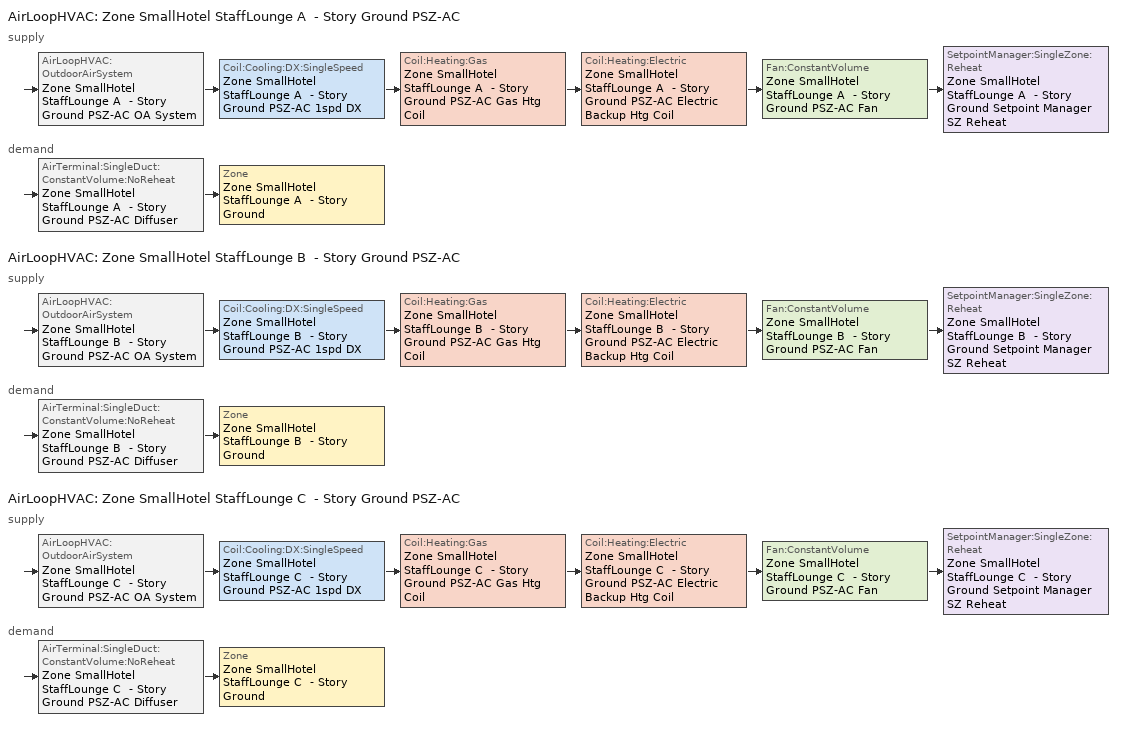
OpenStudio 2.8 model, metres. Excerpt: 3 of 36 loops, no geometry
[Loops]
AirLoopHVAC 'Zone SmallHotel StaffLounge A  - Story Ground PSZ-AC'
 supply: AirLoopHVAC:OutdoorAirSystem 'Zone SmallHotel StaffLounge A  - Story Ground PSZ-AC OA System' > Coil:Cooling:DX:SingleSpeed 'Zone SmallHotel StaffLounge A  - Story Ground PSZ-AC 1spd DX AC Clg Coil 3kBtu/hr 11.06SEER 1kBtu/hr 14.0SEER' > Coil:Heating:Gas 'Zone SmallHotel StaffLounge A  - Story Ground PSZ-AC Gas Htg Coil' > Coil:Heating:Electric 'Zone SmallHotel StaffLounge A  - Story Ground PSZ-AC Electric Backup Htg Coil' > Fan:ConstantVolume 'Zone SmallHotel StaffLounge A  - Story Ground PSZ-AC Fan' > SetpointManager:SingleZone:Reheat 'Zone SmallHotel StaffLounge A  - Story Ground Setpoint Manager SZ Reheat'
 demand: AirTerminal:SingleDuct:ConstantVolume:NoReheat 'Zone SmallHotel StaffLounge A  - Story Ground PSZ-AC Diffuser' > Zone 'Zone SmallHotel StaffLounge A  - Story Ground'
AirLoopHVAC 'Zone SmallHotel StaffLounge B  - Story Ground PSZ-AC'
 supply: AirLoopHVAC:OutdoorAirSystem 'Zone SmallHotel StaffLounge B  - Story Ground PSZ-AC OA System' > Coil:Cooling:DX:SingleSpeed 'Zone SmallHotel StaffLounge B  - Story Ground PSZ-AC 1spd DX AC Clg Coil 17kBtu/hr 11.06SEER 4kBtu/hr 14.0SEER' > Coil:Heating:Gas 'Zone SmallHotel StaffLounge B  - Story Ground PSZ-AC Gas Htg Coil' > Coil:Heating:Electric 'Zone SmallHotel StaffLounge B  - Story Ground PSZ-AC Electric Backup Htg Coil' > Fan:ConstantVolume 'Zone SmallHotel StaffLounge B  - Story Ground PSZ-AC Fan' > SetpointManager:SingleZone:Reheat 'Zone SmallHotel StaffLounge B  - Story Ground Setpoint Manager SZ Reheat'
 demand: AirTerminal:SingleDuct:ConstantVolume:NoReheat 'Zone SmallHotel StaffLounge B  - Story Ground PSZ-AC Diffuser' > Zone 'Zone SmallHotel StaffLounge B  - Story Ground'
AirLoopHVAC 'Zone SmallHotel StaffLounge C  - Story Ground PSZ-AC'
 supply: AirLoopHVAC:OutdoorAirSystem 'Zone SmallHotel StaffLounge C  - Story Ground PSZ-AC OA System' > Coil:Cooling:DX:SingleSpeed 'Zone SmallHotel StaffLounge C  - Story Ground PSZ-AC 1spd DX AC Clg Coil 3kBtu/hr 11.06SEER 1kBtu/hr 14.0SEER' > Coil:Heating:Gas 'Zone SmallHotel StaffLounge C  - Story Ground PSZ-AC Gas Htg Coil' > Coil:Heating:Electric 'Zone SmallHotel StaffLounge C  - Story Ground PSZ-AC Electric Backup Htg Coil' > Fan:ConstantVolume 'Zone SmallHotel StaffLounge C  - Story Ground PSZ-AC Fan' > SetpointManager:SingleZone:Reheat 'Zone SmallHotel StaffLounge C  - Story Ground Setpoint Manager SZ Reheat'
 demand: AirTerminal:SingleDuct:ConstantVolume:NoReheat 'Zone SmallHotel StaffLounge C  - Story Ground PSZ-AC Diffuser' > Zone 'Zone SmallHotel StaffLounge C  - Story Ground'
[SizingPeriod:DesignDay] Barometric Pressure {Pa}=99040; Wind Speed {m/s}=4.9; Wind Direction {deg}=230; Sky Clearness=0; Rain Indicator=0; Snow Indicator=0; Day of Month=21; Day Type=SummerDesignDay; Daylight Saving Time Indicator=0; Humidity Indicating Type=Wetbulb; Dry-Bulb Temperature Range Modifier Type=DefaultMultipliers; Solar Model Indicator=ASHRAETau
Name | Maximum Dry-Bulb Temperature {C} | Daily Dry-Bulb Temperature Range {deltaC} | Humidity Indicating Conditions at Maximum Dry-Bulb | Month | ASHRAE Taub | ASHRAE Taud
Cherry Capital April .4% Condns DB=>MCWB 1 | 27.9 | 11.4 | 17 | 4 | 0.337 | 2.381
Cherry Capital April .4% Condns WB=>MCDB 1 | 24.7 | 11.4 | 18.4 | 4 | 0.337 | 2.381
Cherry Capital August .4% Condns DB=>MCWB 1 | 33.5 | 10.9 | 23 | 8 | 0.393 | 2.31
Cherry Capital August .4% Condns WB=>MCDB 1 | 30.5 | 10.9 | 24.8 | 8 | 0.393 | 2.31
Cherry Capital December .4% Condns DB=>MCWB 1 | 12.2 | 5.8 | 10.6 | 12 | 0.287 | 2.563
Cherry Capital December .4% Condns WB=>MCDB 1 | 12.1 | 5.8 | 10.9 | 12 | 0.287 | 2.563
Cherry Capital February .4% Condns DB=>MCWB 1 | 11.3 | 8 | 7.6 | 2 | 0.293 | 2.43
Cherry Capital February .4% Condns WB=>MCDB 1 | 10.4 | 8 | 8.1 | 2 | 0.293 | 2.43
Cherry Capital January .4% Condns DB=>MCWB 1 | 8.8 | 6.3 | 6.5 | 1 | 0.279 | 2.519
Cherry Capital January .4% Condns WB=>MCDB 1 | 7.8 | 6.3 | 7.4 | 1 | 0.279 | 2.519
Cherry Capital July .4% Condns DB=>MCWB 1 | 34.1 | 11.5 | 23 | 7 | 0.391 | 2.27
Cherry Capital July .4% Condns WB=>MCDB 1 | 30.9 | 11.5 | 25.6 | 7 | 0.391 | 2.27
Cherry Capital June .4% Condns DB=>MCWB 1 | 33.5 | 12 | 22.4 | 6 | 0.379 | 2.284
Cherry Capital June .4% Condns WB=>MCDB 1 | 31.1 | 12 | 24 | 6 | 0.379 | 2.284
Cherry Capital March .4% Condns DB=>MCWB 1 | 20.9 | 9.5 | 14.2 | 3 | 0.313 | 2.427
Cherry Capital March .4% Condns WB=>MCDB 1 | 19.3 | 9.5 | 15.3 | 3 | 0.313 | 2.427
Cherry Capital May .4% Condns DB=>MCWB 1 | 31.1 | 12.5 | 20.3 | 5 | 0.364 | 2.314
Cherry Capital May .4% Condns WB=>MCDB 1 | 28.2 | 12.5 | 22.6 | 5 | 0.364 | 2.314
Cherry Capital November .4% Condns DB=>MCWB 1 | 18.7 | 7 | 13.2 | 11 | 0.299 | 2.617
Cherry Capital November .4% Condns WB=>MCDB 1 | 17.5 | 7 | 14.7 | 11 | 0.299 | 2.617
Cherry Capital October .4% Condns DB=>MCWB 1 | 27 | 9.2 | 20 | 10 | 0.325 | 2.561
Cherry Capital October .4% Condns WB=>MCDB 1 | 24.8 | 9.2 | 20.8 | 10 | 0.325 | 2.561
Cherry Capital September .4% Condns DB=>MCWB 1 | 30.2 | 10.7 | 20.8 | 9 | 0.388 | 2.346
Cherry Capital September .4% Condns WB=>MCDB 1 | 26.5 | 10.7 | 22.4 | 9 | 0.388 | 2.346
[Sizing:Zone] Zone Cooling Design Supply Air Temperature Input Method=SupplyAirTemperature; Zone Cooling Design Supply Air Temperature {C}=12.7778; Zone Cooling Design Supply Air Temperature Difference {deltaC}=11.11; Zone Heating Design Supply Air Temperature Input Method=SupplyAirTemperature; Zone Heating Design Supply Air Temperature {C}=50; Zone Heating Design Supply Air Temperature Difference {deltaC}=11.11; Zone Cooling Design Supply Air Humidity Ratio {kg-H2O/kg-air}=0.0085; Zone Heating Design Supply Air Humidity Ratio {kg-H2O/kg-air}=0.008; Cooling Design Air Flow Method=DesignDay; Heating Design Air Flow Method=DesignDay; Account for Dedicated Outdoor Air System=No; Dedicated Outdoor Air System Control Strategy=NeutralSupplyAir; Dedicated Outdoor Air Low Setpoint Temperature for Design {C}=autosize; Dedicated Outdoor Air High Setpoint Temperature for Design {C}=autosize
Zone SmallHotel StaffLounge A  - Story Ground; Zone SmallHotel StaffLounge B  - Story Ground; Zone SmallHotel StaffLounge C  - Story Ground
[Zone equipment]
Zone SmallHotel StaffLounge A  - Story Ground: Zone SmallHotel StaffLounge A  - Story Ground PSZ-AC Diffuser
Zone SmallHotel StaffLounge B  - Story Ground: Zone SmallHotel StaffLounge B  - Story Ground PSZ-AC Diffuser
Zone SmallHotel StaffLounge C  - Story Ground: Zone SmallHotel StaffLounge C  - Story Ground PSZ-AC Diffuser
[AirLoopHVAC] Design Supply Air Flow Rate {m3/s}=AutoSize
Name | Availability Schedule
Zone SmallHotel StaffLounge A  - Story Ground PSZ-AC | Zone SmallHotel StaffLounge A  - Story Ground PSZ-AC Occ Sch
Zone SmallHotel StaffLounge B  - Story Ground PSZ-AC | Zone SmallHotel StaffLounge B  - Story Ground PSZ-AC Occ Sch
Zone SmallHotel StaffLounge C  - Story Ground PSZ-AC | Zone SmallHotel StaffLounge C  - Story Ground PSZ-AC Occ Sch
[Sizing:System] Type of Load to Size On=Sensible; Design Outdoor Air Flow Rate {m3/s}=Autosize; Central Heating Maximum System Air Flow Ratio=1; Preheat Design Temperature {C}=7.22222; Preheat Design Humidity Ratio {kg-H2O/kg-Air}=0.008; Precool Design Temperature {C}=12.7778; Precool Design Humidity Ratio {kg-H2O/kg-Air}=0.008; Central Cooling Design Supply Air Temperature {C}=12.7778; Central Heating Design Supply Air Temperature {C}=50; Sizing Option=Coincident; 100% Outdoor Air in Cooling=No; 100% Outdoor Air in Heating=No; Central Cooling Design Supply Air Humidity Ratio {kg-H2O/kg-Air}=0.0085; Central Heating Design Supply Air Humidity Ratio {kg-H2O/kg-Air}=0.008; Cooling Design Air Flow Method=DesignDay; Cooling Design Air Flow Rate {m3/s}=0; Heating Design Air Flow Method=DesignDay; Heating Design Air Flow Rate {m3/s}=0; System Outdoor Air Method=ZoneSum; Zone Maximum Outdoor Air Fraction=1; Cooling Supply Air Flow Rate Per Floor Area {m3/s-m2}=0.00996765; Cooling Fraction of Autosized Cooling Supply Air Flow Rate=1; Cooling Supply Air Flow Rate Per Unit Cooling Capacity {m3/s-W}=3.94755e-05; Heating Supply Air Flow Rate Per Floor Area {m3/s-m2}=0.00996765; Heating Fraction of Autosized Heating Supply Air Flow Rate=1; Heating Fraction of Autosized Cooling Supply Air Flow Rate=1; Heating Supply Air Flow Rate Per Unit Heating Capacity {m3/s-W}=3.15882e-05; Cooling Design Capacity Method=CoolingDesignCapacity; Cooling Design Capacity {W}=autosize; Cooling Design Capacity Per Floor Area {W/m2}=234.7; Fraction of Autosized Cooling Design Capacity=1; Heating Design Capacity Method=HeatingDesignCapacity; Heating Design Capacity {W}=autosize; Heating Design Capacity Per Floor Area {W/m2}=157; Fraction of Autosized Heating Design Capacity=1; Central Cooling Capacity Control Method=OnOff
Zone SmallHotel StaffLounge A  - Story Ground PSZ-AC; Zone SmallHotel StaffLounge B  - Story Ground PSZ-AC; Zone SmallHotel StaffLounge C  - Story Ground PSZ-AC
[SetpointManager:SingleZone:Reheat] Minimum Supply Air Temperature {C}=12.7778; Maximum Supply Air Temperature {C}=50
Name | Control Zone | Setpoint Node or NodeList
Zone SmallHotel StaffLounge A  - Story Ground Setpoint Manager SZ Reheat | Zone SmallHotel StaffLounge A  - Story Ground | Zone SmallHotel StaffLounge A  - Story Ground PSZ-AC Supply Outlet Node
Zone SmallHotel StaffLounge B  - Story Ground Setpoint Manager SZ Reheat | Zone SmallHotel StaffLounge B  - Story Ground | Zone SmallHotel StaffLounge B  - Story Ground PSZ-AC Supply Outlet Node
Zone SmallHotel StaffLounge C  - Story Ground Setpoint Manager SZ Reheat | Zone SmallHotel StaffLounge C  - Story Ground | Zone SmallHotel StaffLounge C  - Story Ground PSZ-AC Supply Outlet Node
[Fan:ConstantVolume] Availability Schedule=Always On Discrete; Fan Total Efficiency=0.455; Pressure Rise {Pa}=622.722; Maximum Flow Rate {m3/s}=AutoSize; Motor Efficiency=0.7; Motor In Airstream Fraction=1
Zone SmallHotel StaffLounge A  - Story Ground PSZ-AC Fan; Zone SmallHotel StaffLounge B  - Story Ground PSZ-AC Fan; Zone SmallHotel StaffLounge C  - Story Ground PSZ-AC Fan
[Coil:Heating:Gas] Availability Schedule=Always On Discrete; Gas Burner Efficiency=0.78; Nominal Capacity {W}=AutoSize; Parasitic Electric Load {W}=0; Parasitic Gas Load {W}=0
Zone SmallHotel StaffLounge A  - Story Ground PSZ-AC Gas Htg Coil; Zone SmallHotel StaffLounge B  - Story Ground PSZ-AC Gas Htg Coil; Zone SmallHotel StaffLounge C  - Story Ground PSZ-AC Gas Htg Coil
[Coil:Heating:Electric] Availability Schedule=Always On Discrete; Efficiency=1
Zone SmallHotel StaffLounge A  - Story Ground PSZ-AC Electric Backup Htg Coil; Zone SmallHotel StaffLounge B  - Story Ground PSZ-AC Electric Backup Htg Coil; Zone SmallHotel StaffLounge C  - Story Ground PSZ-AC Electric Backup Htg Coil
[Coil:Cooling:DX:SingleSpeed] Availability Schedule=Always On Discrete; Rated Total Cooling Capacity {W}=autosize; Rated Sensible Heat Ratio=autosize; Rated COP {W/W}=4.11713; Rated Air Flow Rate {m3/s}=autosize; Rated Evaporator Fan Power Per Volume Flow Rate {W/(m3/s)}=773.3; Total Cooling Capacity Function of Temperature Curve=PSZ-AC_Unitary_PackagecoolCapFT; Total Cooling Capacity Function of Flow Fraction Curve=PSZ-AC_Unitary_PackagecoolFFF; Energy Input Ratio Function of Temperature Curve=PSZ-AC DX Unitary Package EIRFT; Energy Input Ratio Function of Flow Fraction Curve=PSZ-AC_Unitary_PackagecoolEIRFFF; Part Load Fraction Correlation Curve=PSZ-AC_Unitary_PackagecoolPLR; Condenser Type=AirCooled; Evaporative Condenser Effectiveness=0; Evaporative Condenser Air Flow Rate {m3/s}=Autosize; Evaporative Condenser Pump Rated Power Consumption {W}=Autosize; Crankcase Heater Capacity {W}=0; Maximum Outdoor Dry-Bulb Temperature for Crankcase Heater Operation {C}=0; Basin Heater Capacity {W/K}=0; Basin Heater Setpoint Temperature {C}=10
Zone SmallHotel StaffLounge A  - Story Ground PSZ-AC 1spd DX AC Clg Coil 3kBtu/hr 11.06SEER 1kBtu/hr 14.0SEER; Zone SmallHotel StaffLounge B  - Story Ground PSZ-AC 1spd DX AC Clg Coil 17kBtu/hr 11.06SEER 4kBtu/hr 14.0SEER; Zone SmallHotel StaffLounge C  - Story Ground PSZ-AC 1spd DX AC Clg Coil 3kBtu/hr 11.06SEER 1kBtu/hr 14.0SEER
[Controller:OutdoorAir] Minimum Outdoor Air Flow Rate {m3/s}=autosize; Maximum Outdoor Air Flow Rate {m3/s}=Autosize; Economizer Control Type=NoEconomizer; Economizer Control Action Type=ModulateFlow; Economizer Maximum Limit Dry-Bulb Temperature {C}=28; Economizer Maximum Limit Enthalpy {J/kg}=64000; Lockout Type=NoLockout; Minimum Limit Type=FixedMinimum; High Humidity Control=No; Heat Recovery Bypass Control Type=BypassWhenWithinEconomizerLimits
Name | Minimum Outdoor Air Schedule | Controller Mechanical Ventilation
Zone SmallHotel StaffLounge A  - Story Ground PSZ-AC OA System Controller | Zone SmallHotel StaffLounge A  - Story Ground PSZ-AC Occ Sch | Controller Mechanical Ventilation 31
Zone SmallHotel StaffLounge B  - Story Ground PSZ-AC OA System Controller | Zone SmallHotel StaffLounge B  - Story Ground PSZ-AC Occ Sch | Controller Mechanical Ventilation 32
Zone SmallHotel StaffLounge C  - Story Ground PSZ-AC OA System Controller | Zone SmallHotel StaffLounge C  - Story Ground PSZ-AC Occ Sch | Controller Mechanical Ventilation 33
[Controller:MechanicalVentilation] Availability Schedule=Always On Discrete; System Outdoor Air Method=ZoneSum
Controller Mechanical Ventilation 31; Controller Mechanical Ventilation 32; Controller Mechanical Ventilation 33
[AirLoopHVAC:OutdoorAirSystem]
Name | Controller
Zone SmallHotel StaffLounge A  - Story Ground PSZ-AC OA System | Zone SmallHotel StaffLounge A  - Story Ground PSZ-AC OA System Controller
Zone SmallHotel StaffLounge B  - Story Ground PSZ-AC OA System | Zone SmallHotel StaffLounge B  - Story Ground PSZ-AC OA System Controller
Zone SmallHotel StaffLounge C  - Story Ground PSZ-AC OA System | Zone SmallHotel StaffLounge C  - Story Ground PSZ-AC OA System Controller
[AirTerminal:SingleDuct:ConstantVolume:NoReheat] Availability Schedule=Always On Discrete; Maximum Air Flow Rate {m3/s}=AutoSize
Zone SmallHotel StaffLounge A  - Story Ground PSZ-AC Diffuser; Zone SmallHotel StaffLounge B  - Story Ground PSZ-AC Diffuser; Zone SmallHotel StaffLounge C  - Story Ground PSZ-AC Diffuser
[Schedule:Ruleset]
Name | Default Day Schedule | Summer Design Day Schedule | Winter Design Day Schedule
Zone SmallHotel StaffLounge A  - Story Ground PSZ-AC Occ Sch | Zone SmallHotel StaffLounge A  - Story Ground PSZ-AC Occ Sch Default | Zone SmallHotel StaffLounge A  - Story Ground PSZ-AC Occ Sch Summer Design Day | Zone SmallHotel StaffLounge A  - Story Ground PSZ-AC Occ Sch Winter Design Day
Zone SmallHotel StaffLounge B  - Story Ground PSZ-AC Occ Sch | Zone SmallHotel StaffLounge B  - Story Ground PSZ-AC Occ Sch Default | Zone SmallHotel StaffLounge B  - Story Ground PSZ-AC Occ Sch Summer Design Day | Zone SmallHotel StaffLounge B  - Story Ground PSZ-AC Occ Sch Winter Design Day
Zone SmallHotel StaffLounge C  - Story Ground PSZ-AC Occ Sch | Zone SmallHotel StaffLounge C  - Story Ground PSZ-AC Occ Sch Default | Zone SmallHotel StaffLounge C  - Story Ground PSZ-AC Occ Sch Summer Design Day | Zone SmallHotel StaffLounge C  - Story Ground PSZ-AC Occ Sch Winter Design Day
[Schedule:Day]
Zone SmallHotel StaffLounge A  - Story Ground PSZ-AC Occ Sch Default; Zone SmallHotel StaffLounge B  - Story Ground PSZ-AC Occ Sch Default; Zone SmallHotel StaffLounge C  - Story Ground PSZ-AC Occ Sch Default: 11, 33, 1, 19, 11, 0, 24, 0, 1
Zone SmallHotel StaffLounge A  - Story Ground PSZ-AC Occ Sch Winter Design Day; Zone SmallHotel StaffLounge A  - Story Ground PSZ-AC Occ Sch Summer Design Day; Zone SmallHotel StaffLounge B  - Story Ground PSZ-AC Occ Sch Winter Design Day; Zone SmallHotel StaffLounge B  - Story Ground PSZ-AC Occ Sch Summer Design Day; Zone SmallHotel StaffLounge C  - Story Ground PSZ-AC Occ Sch Winter Design Day; Zone SmallHotel StaffLounge C  - Story Ground PSZ-AC Occ Sch Summer Design Day: 24, 0, 1
Zone SmallHotel StaffLounge A  - Story Ground PSZ-AC Occ Sch Saturday; Zone SmallHotel StaffLounge A  - Story Ground PSZ-AC Occ Sch Sunday; Zone SmallHotel StaffLounge B  - Story Ground PSZ-AC Occ Sch Saturday; Zone SmallHotel StaffLounge B  - Story Ground PSZ-AC Occ Sch Sunday; Zone SmallHotel StaffLounge C  - Story Ground PSZ-AC Occ Sch Saturday; Zone SmallHotel StaffLounge C  - Story Ground PSZ-AC Occ Sch Sunday: 11, 45, 0, 13, 0, 1, 24, 0, 0
[Schedule:Rule] Date Specification Type=DateRange; Start Month=1; Start Day=1; End Month=12
Name | Schedule Ruleset | Rule Order | Day Schedule | Apply Saturday | End Day | Apply Sunday
Zone SmallHotel StaffLounge A  - Story Ground PSZ-AC Occ Sch Saturday Rule | Zone SmallHotel StaffLounge A  - Story Ground PSZ-AC Occ Sch | 1 | Zone SmallHotel StaffLounge A  - Story Ground PSZ-AC Occ Sch Saturday | Yes | 24
Zone SmallHotel StaffLounge A  - Story Ground PSZ-AC Occ Sch Sunday Rule | Zone SmallHotel StaffLounge A  - Story Ground PSZ-AC Occ Sch | 0 | Zone SmallHotel StaffLounge A  - Story Ground PSZ-AC Occ Sch Sunday |  | 31 | Yes
Zone SmallHotel StaffLounge B  - Story Ground PSZ-AC Occ Sch Saturday Rule | Zone SmallHotel StaffLounge B  - Story Ground PSZ-AC Occ Sch | 1 | Zone SmallHotel StaffLounge B  - Story Ground PSZ-AC Occ Sch Saturday | Yes | 24
Zone SmallHotel StaffLounge B  - Story Ground PSZ-AC Occ Sch Sunday Rule | Zone SmallHotel StaffLounge B  - Story Ground PSZ-AC Occ Sch | 0 | Zone SmallHotel StaffLounge B  - Story Ground PSZ-AC Occ Sch Sunday |  | 31 | Yes
Zone SmallHotel StaffLounge C  - Story Ground PSZ-AC Occ Sch Saturday Rule | Zone SmallHotel StaffLounge C  - Story Ground PSZ-AC Occ Sch | 1 | Zone SmallHotel StaffLounge C  - Story Ground PSZ-AC Occ Sch Saturday | Yes | 24
Zone SmallHotel StaffLounge C  - Story Ground PSZ-AC Occ Sch Sunday Rule | Zone SmallHotel StaffLounge C  - Story Ground PSZ-AC Occ Sch | 0 | Zone SmallHotel StaffLounge C  - Story Ground PSZ-AC Occ Sch Sunday |  | 31 | Yes
[Schedule:Constant]
Always On Discrete: Value=1
[Curve:Biquadratic] Minimum Value of x=12.77778; Maximum Value of x=23.88889; Minimum Value of y=21.11111; Maximum Value of y=46.11111
Name | Coefficient1 Constant | Coefficient2 x | Coefficient3 x**2 | Coefficient4 y | Coefficient5 y**2 | Coefficient6 x*y
PSZ-AC_Unitary_PackagecoolCapFT | 0.766956 | 0.0107756 | -4.14703e-05 | 0.00134961 | -0.000261144 | 0.000457488
PSZ-AC DX Unitary Package EIRFT | 0.297145 | 0.0430933 | -0.000748766 | 0.00597727 | 0.000482112 | -0.000956448
[Curve:Quadratic]
Name | Coefficient1 Constant | Coefficient2 x | Coefficient3 x**2 | Minimum Value of x | Maximum Value of x
PSZ-AC_Unitary_PackagecoolFFF | 0.8 | 0.2 | 0 | 0.5 | 1.5
PSZ-AC_Unitary_PackagecoolEIRFFF | 1.156 | -0.1816 | 0.0256 | 0.5 | 1.5
PSZ-AC_Unitary_PackagecoolPLR | 0.75 | 0.25 | 0 | 0 | 1
